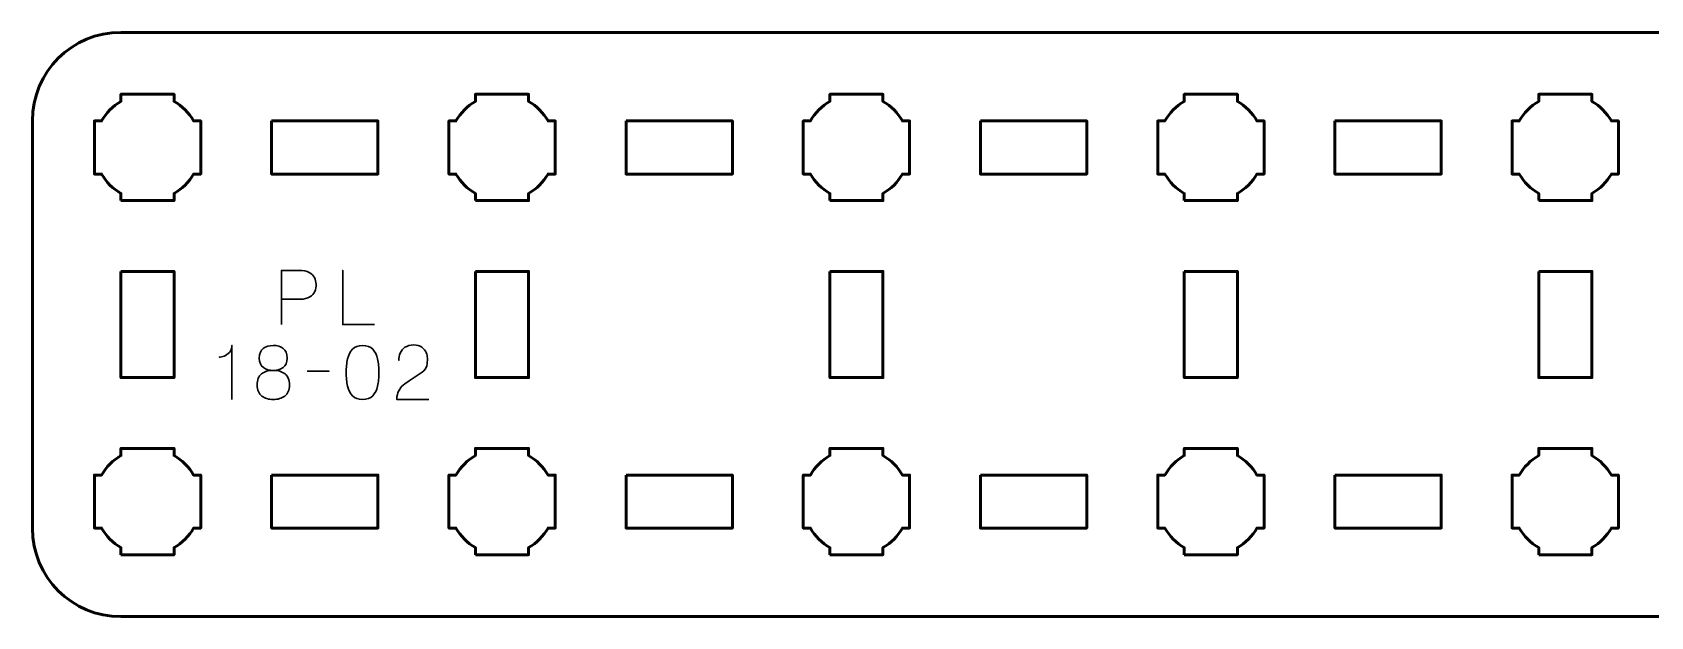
# Model space of a CAD drawing. Header units: centimetres. Extents: x -17.7 to 17.7, y -1.6 to 1.6.
# Drawn here: x -17.65 to -8.52, y -1.65 to 1.65 of the extents above; entities that cross this region are included whole.
import ezdxf

# ---------------------------------------------------------------- set-up
doc = ezdxf.new("R2010")
doc.units = ezdxf.units.CM
doc.header["$MEASUREMENT"] = 0
doc.layers.add('Layer 1', color=7, linetype='Continuous')

msp = doc.modelspace()

# ---------------------------------------------------------------- linework, layer by layer
at = {"layer": 'Layer 1', "lineweight": 53}
for points, knots in [([(-17.14996, 1.65), (-17.14996, 1.65), (17.14996, 1.65), (17.14996, 1.65), (17.14996, 1.65), (17.42692, 1.65), (17.65006, 1.4269), (17.65006, 1.1499), (17.65006, 1.1499), (17.65006, 1.1499), (17.65006, -1.15003), (17.65006, -1.15003), (17.65006, -1.15003), (17.65006, -1.42704), (17.42692, -1.64999), (17.14996, -1.64999), (17.14996, -1.64999), (17.14996, -1.64999), (-17.14996, -1.64999), (-17.14996, -1.64999), (-17.14996, -1.64999), (-17.42696, -1.64999), (-17.65005, -1.42704), (-17.65005, -1.15003), (-17.65005, -1.15003), (-17.65005, -1.15003), (-17.65005, 1.1499), (-17.65005, 1.1499), (-17.65005, 1.1499), (-17.65005, 1.4269), (-17.42696, 1.65), (-17.14996, 1.65)], [0, 0, 0, 0, 0.125, 0.125, 0.125, 0.125, 0.25, 0.25, 0.25, 0.25, 0.375, 0.375, 0.375, 0.375, 0.5, 0.5, 0.5, 0.5, 0.625, 0.625, 0.625, 0.625, 0.75, 0.75, 0.75, 0.75, 0.875, 0.875, 0.875, 0.875, 1, 1, 1, 1]), ([(-17.14996, 0.69997), (-17.14996, 0.69997), (-17.14996, 0.74008), (-17.14996, 0.74008), (-17.14996, 0.74008), (-17.19557, 0.7664), (-17.23349, 0.80442), (-17.25981, 0.8499), (-17.25981, 0.8499), (-17.25981, 0.8499), (-17.30003, 0.8499), (-17.30003, 0.8499), (-17.30003, 0.8499), (-17.30003, 0.8499), (-17.30003, 0.99997), (-17.30003, 0.99997), (-17.30003, 0.99997), (-17.30003, 0.99997), (-17.30003, 1.1499), (-17.30003, 1.1499), (-17.30003, 1.1499), (-17.30003, 1.1499), (-17.25981, 1.1499), (-17.25981, 1.1499), (-17.25981, 1.1499), (-17.23349, 1.19551), (-17.19557, 1.23344), (-17.14996, 1.25976), (-17.14996, 1.25976), (-17.14996, 1.25976), (-17.14996, 1.29997), (-17.14996, 1.29997), (-17.14996, 1.29997), (-17.14996, 1.29997), (-17.00003, 1.29997), (-17.00003, 1.29997), (-17.00003, 1.29997), (-17.00003, 1.29997), (-16.84995, 1.29997), (-16.84995, 1.29997), (-16.84995, 1.29997), (-16.84995, 1.29997), (-16.84995, 1.25976), (-16.84995, 1.25976), (-16.84995, 1.25976), (-16.80448, 1.23344), (-16.76645, 1.19551), (-16.74013, 1.1499), (-16.74013, 1.1499), (-16.74013, 1.1499), (-16.70002, 1.1499), (-16.70002, 1.1499), (-16.70002, 1.1499), (-16.70002, 1.1499), (-16.70002, 0.99997), (-16.70002, 0.99997), (-16.70002, 0.99997), (-16.70002, 0.99997), (-16.70002, 0.8499), (-16.70002, 0.8499), (-16.70002, 0.8499), (-16.70002, 0.8499), (-16.74013, 0.8499), (-16.74013, 0.8499), (-16.74013, 0.8499), (-16.76645, 0.80442), (-16.80448, 0.7664), (-16.84995, 0.74008), (-16.84995, 0.74008), (-16.84995, 0.74008), (-16.84995, 0.69997), (-16.84995, 0.69997), (-16.84995, 0.69997), (-16.84995, 0.69997), (-17.00003, 0.69997), (-17.00003, 0.69997), (-17.00003, 0.69997), (-17.00003, 0.69997), (-17.14996, 0.69997), (-17.14996, 0.69997)], [0, 0, 0, 0, 0.05, 0.05, 0.05, 0.05, 0.1, 0.1, 0.1, 0.1, 0.15, 0.15, 0.15, 0.15, 0.2, 0.2, 0.2, 0.2, 0.25, 0.25, 0.25, 0.25, 0.3, 0.3, 0.3, 0.3, 0.35, 0.35, 0.35, 0.35, 0.4, 0.4, 0.4, 0.4, 0.45, 0.45, 0.45, 0.45, 0.5, 0.5, 0.5, 0.5, 0.55, 0.55, 0.55, 0.55, 0.6, 0.6, 0.6, 0.6, 0.65, 0.65, 0.65, 0.65, 0.7, 0.7, 0.7, 0.7, 0.75, 0.75, 0.75, 0.75, 0.8, 0.8, 0.8, 0.8, 0.85, 0.85, 0.85, 0.85, 0.9, 0.9, 0.9, 0.9, 0.95, 0.95, 0.95, 0.95, 1, 1, 1, 1]), ([(-15.15002, 0.69997), (-15.15002, 0.69997), (-15.15002, 0.74008), (-15.15002, 0.74008), (-15.15002, 0.74008), (-15.1955, 0.7664), (-15.23353, 0.80442), (-15.25984, 0.8499), (-15.25984, 0.8499), (-15.25984, 0.8499), (-15.29995, 0.8499), (-15.29995, 0.8499), (-15.29995, 0.8499), (-15.29995, 0.8499), (-15.29995, 0.99997), (-15.29995, 0.99997), (-15.29995, 0.99997), (-15.29995, 0.99997), (-15.29995, 1.1499), (-15.29995, 1.1499), (-15.29995, 1.1499), (-15.29995, 1.1499), (-15.25984, 1.1499), (-15.25984, 1.1499), (-15.25984, 1.1499), (-15.23353, 1.19551), (-15.1955, 1.23344), (-15.15002, 1.25976), (-15.15002, 1.25976), (-15.15002, 1.25976), (-15.15002, 1.29997), (-15.15002, 1.29997), (-15.15002, 1.29997), (-15.15002, 1.29997), (-14.99995, 1.29997), (-14.99995, 1.29997), (-14.99995, 1.29997), (-14.99995, 1.29997), (-14.85002, 1.29997), (-14.85002, 1.29997), (-14.85002, 1.29997), (-14.85002, 1.29997), (-14.85002, 1.25976), (-14.85002, 1.25976), (-14.85002, 1.25976), (-14.80455, 1.23344), (-14.76652, 1.19551), (-14.7402, 1.1499), (-14.7402, 1.1499), (-14.7402, 1.1499), (-14.69995, 1.1499), (-14.69995, 1.1499), (-14.69995, 1.1499), (-14.69995, 1.1499), (-14.69995, 0.99997), (-14.69995, 0.99997), (-14.69995, 0.99997), (-14.69995, 0.99997), (-14.69995, 0.8499), (-14.69995, 0.8499), (-14.69995, 0.8499), (-14.69995, 0.8499), (-14.7402, 0.8499), (-14.7402, 0.8499), (-14.7402, 0.8499), (-14.76652, 0.80442), (-14.80455, 0.7664), (-14.85002, 0.74008), (-14.85002, 0.74008), (-14.85002, 0.74008), (-14.85002, 0.69997), (-14.85002, 0.69997), (-14.85002, 0.69997), (-14.85002, 0.69997), (-14.99995, 0.69997), (-14.99995, 0.69997), (-14.99995, 0.69997), (-14.99995, 0.69997), (-15.15002, 0.69997), (-15.15002, 0.69997)], [0, 0, 0, 0, 0.05, 0.05, 0.05, 0.05, 0.1, 0.1, 0.1, 0.1, 0.15, 0.15, 0.15, 0.15, 0.2, 0.2, 0.2, 0.2, 0.25, 0.25, 0.25, 0.25, 0.3, 0.3, 0.3, 0.3, 0.35, 0.35, 0.35, 0.35, 0.4, 0.4, 0.4, 0.4, 0.45, 0.45, 0.45, 0.45, 0.5, 0.5, 0.5, 0.5, 0.55, 0.55, 0.55, 0.55, 0.6, 0.6, 0.6, 0.6, 0.65, 0.65, 0.65, 0.65, 0.7, 0.7, 0.7, 0.7, 0.75, 0.75, 0.75, 0.75, 0.8, 0.8, 0.8, 0.8, 0.85, 0.85, 0.85, 0.85, 0.9, 0.9, 0.9, 0.9, 0.95, 0.95, 0.95, 0.95, 1, 1, 1, 1]), ([(-13.15009, 0.69997), (-13.15009, 0.69997), (-13.15009, 0.74008), (-13.15009, 0.74008), (-13.15009, 0.74008), (-13.19556, 0.7664), (-13.23345, 0.80442), (-13.25991, 0.8499), (-13.25991, 0.8499), (-13.25991, 0.8499), (-13.30002, 0.8499), (-13.30002, 0.8499), (-13.30002, 0.8499), (-13.30002, 0.8499), (-13.30002, 0.99997), (-13.30002, 0.99997), (-13.30002, 0.99997), (-13.30002, 0.99997), (-13.30002, 1.1499), (-13.30002, 1.1499), (-13.30002, 1.1499), (-13.30002, 1.1499), (-13.25991, 1.1499), (-13.25991, 1.1499), (-13.25991, 1.1499), (-13.23345, 1.19551), (-13.19556, 1.23344), (-13.15009, 1.25976), (-13.15009, 1.25976), (-13.15009, 1.25976), (-13.15009, 1.29997), (-13.15009, 1.29997), (-13.15009, 1.29997), (-13.15009, 1.29997), (-13.00002, 1.29997), (-13.00002, 1.29997), (-13.00002, 1.29997), (-13.00002, 1.29997), (-12.85009, 1.29997), (-12.85009, 1.29997), (-12.85009, 1.29997), (-12.85009, 1.29997), (-12.85009, 1.25976), (-12.85009, 1.25976), (-12.85009, 1.25976), (-12.80447, 1.23344), (-12.76655, 1.19551), (-12.74023, 1.1499), (-12.74023, 1.1499), (-12.74023, 1.1499), (-12.70002, 1.1499), (-12.70002, 1.1499), (-12.70002, 1.1499), (-12.70002, 1.1499), (-12.70002, 0.99997), (-12.70002, 0.99997), (-12.70002, 0.99997), (-12.70002, 0.99997), (-12.70002, 0.8499), (-12.70002, 0.8499), (-12.70002, 0.8499), (-12.70002, 0.8499), (-12.74023, 0.8499), (-12.74023, 0.8499), (-12.74023, 0.8499), (-12.76655, 0.80442), (-12.80447, 0.7664), (-12.85009, 0.74008), (-12.85009, 0.74008), (-12.85009, 0.74008), (-12.85009, 0.69997), (-12.85009, 0.69997), (-12.85009, 0.69997), (-12.85009, 0.69997), (-13.00002, 0.69997), (-13.00002, 0.69997), (-13.00002, 0.69997), (-13.00002, 0.69997), (-13.15009, 0.69997), (-13.15009, 0.69997)], [0, 0, 0, 0, 0.05, 0.05, 0.05, 0.05, 0.1, 0.1, 0.1, 0.1, 0.15, 0.15, 0.15, 0.15, 0.2, 0.2, 0.2, 0.2, 0.25, 0.25, 0.25, 0.25, 0.3, 0.3, 0.3, 0.3, 0.35, 0.35, 0.35, 0.35, 0.4, 0.4, 0.4, 0.4, 0.45, 0.45, 0.45, 0.45, 0.5, 0.5, 0.5, 0.5, 0.55, 0.55, 0.55, 0.55, 0.6, 0.6, 0.6, 0.6, 0.65, 0.65, 0.65, 0.65, 0.7, 0.7, 0.7, 0.7, 0.75, 0.75, 0.75, 0.75, 0.8, 0.8, 0.8, 0.8, 0.85, 0.85, 0.85, 0.85, 0.9, 0.9, 0.9, 0.9, 0.95, 0.95, 0.95, 0.95, 1, 1, 1, 1]), ([(-11.14998, 0.69997), (-11.14998, 0.69997), (-11.14998, 0.74008), (-11.14998, 0.74008), (-11.14998, 0.74008), (-11.1956, 0.7664), (-11.23348, 0.80442), (-11.2598, 0.8499), (-11.2598, 0.8499), (-11.2598, 0.8499), (-11.30005, 0.8499), (-11.30005, 0.8499), (-11.30005, 0.8499), (-11.30005, 0.8499), (-11.30005, 0.99997), (-11.30005, 0.99997), (-11.30005, 0.99997), (-11.30005, 0.99997), (-11.30005, 1.1499), (-11.30005, 1.1499), (-11.30005, 1.1499), (-11.30005, 1.1499), (-11.2598, 1.1499), (-11.2598, 1.1499), (-11.2598, 1.1499), (-11.23348, 1.19551), (-11.1956, 1.23344), (-11.14998, 1.25976), (-11.14998, 1.25976), (-11.14998, 1.25976), (-11.14998, 1.29997), (-11.14998, 1.29997), (-11.14998, 1.29997), (-11.14998, 1.29997), (-11.00005, 1.29997), (-11.00005, 1.29997), (-11.00005, 1.29997), (-11.00005, 1.29997), (-10.84998, 1.29997), (-10.84998, 1.29997), (-10.84998, 1.29997), (-10.84998, 1.29997), (-10.84998, 1.25976), (-10.84998, 1.25976), (-10.84998, 1.25976), (-10.80451, 1.23344), (-10.76648, 1.19551), (-10.74016, 1.1499), (-10.74016, 1.1499), (-10.74016, 1.1499), (-10.70005, 1.1499), (-10.70005, 1.1499), (-10.70005, 1.1499), (-10.70005, 1.1499), (-10.70005, 0.99997), (-10.70005, 0.99997), (-10.70005, 0.99997), (-10.70005, 0.99997), (-10.70005, 0.8499), (-10.70005, 0.8499), (-10.70005, 0.8499), (-10.70005, 0.8499), (-10.74016, 0.8499), (-10.74016, 0.8499), (-10.74016, 0.8499), (-10.76648, 0.80442), (-10.80451, 0.7664), (-10.84998, 0.74008), (-10.84998, 0.74008), (-10.84998, 0.74008), (-10.84998, 0.69997), (-10.84998, 0.69997), (-10.84998, 0.69997), (-10.84998, 0.69997), (-11.00005, 0.69997), (-11.00005, 0.69997), (-11.00005, 0.69997), (-11.00005, 0.69997), (-11.14998, 0.69997), (-11.14998, 0.69997)], [0, 0, 0, 0, 0.05, 0.05, 0.05, 0.05, 0.1, 0.1, 0.1, 0.1, 0.15, 0.15, 0.15, 0.15, 0.2, 0.2, 0.2, 0.2, 0.25, 0.25, 0.25, 0.25, 0.3, 0.3, 0.3, 0.3, 0.35, 0.35, 0.35, 0.35, 0.4, 0.4, 0.4, 0.4, 0.45, 0.45, 0.45, 0.45, 0.5, 0.5, 0.5, 0.5, 0.55, 0.55, 0.55, 0.55, 0.6, 0.6, 0.6, 0.6, 0.65, 0.65, 0.65, 0.65, 0.7, 0.7, 0.7, 0.7, 0.75, 0.75, 0.75, 0.75, 0.8, 0.8, 0.8, 0.8, 0.85, 0.85, 0.85, 0.85, 0.9, 0.9, 0.9, 0.9, 0.95, 0.95, 0.95, 0.95, 1, 1, 1, 1]), ([(-9.15005, 0.69997), (-9.15005, 0.69997), (-9.15005, 0.74008), (-9.15005, 0.74008), (-9.15005, 0.74008), (-9.19552, 0.7664), (-9.23355, 0.80442), (-9.25987, 0.8499), (-9.25987, 0.8499), (-9.25987, 0.8499), (-9.29998, 0.8499), (-9.29998, 0.8499), (-9.29998, 0.8499), (-9.29998, 0.8499), (-9.29998, 0.99997), (-9.29998, 0.99997), (-9.29998, 0.99997), (-9.29998, 0.99997), (-9.29998, 1.1499), (-9.29998, 1.1499), (-9.29998, 1.1499), (-9.29998, 1.1499), (-9.25987, 1.1499), (-9.25987, 1.1499), (-9.25987, 1.1499), (-9.23355, 1.19551), (-9.19552, 1.23344), (-9.15005, 1.25976), (-9.15005, 1.25976), (-9.15005, 1.25976), (-9.15005, 1.29997), (-9.15005, 1.29997), (-9.15005, 1.29997), (-9.15005, 1.29997), (-8.99998, 1.29997), (-8.99998, 1.29997), (-8.99998, 1.29997), (-8.99998, 1.29997), (-8.85005, 1.29997), (-8.85005, 1.29997), (-8.85005, 1.29997), (-8.85005, 1.29997), (-8.85005, 1.25976), (-8.85005, 1.25976), (-8.85005, 1.25976), (-8.80443, 1.23344), (-8.76654, 1.19551), (-8.74023, 1.1499), (-8.74023, 1.1499), (-8.74023, 1.1499), (-8.69998, 1.1499), (-8.69998, 1.1499), (-8.69998, 1.1499), (-8.69998, 1.1499), (-8.69998, 0.99997), (-8.69998, 0.99997), (-8.69998, 0.99997), (-8.69998, 0.99997), (-8.69998, 0.8499), (-8.69998, 0.8499), (-8.69998, 0.8499), (-8.69998, 0.8499), (-8.74023, 0.8499), (-8.74023, 0.8499), (-8.74023, 0.8499), (-8.76654, 0.80442), (-8.80443, 0.7664), (-8.85005, 0.74008), (-8.85005, 0.74008), (-8.85005, 0.74008), (-8.85005, 0.69997), (-8.85005, 0.69997), (-8.85005, 0.69997), (-8.85005, 0.69997), (-8.99998, 0.69997), (-8.99998, 0.69997), (-8.99998, 0.69997), (-8.99998, 0.69997), (-9.15005, 0.69997), (-9.15005, 0.69997)], [0, 0, 0, 0, 0.05, 0.05, 0.05, 0.05, 0.1, 0.1, 0.1, 0.1, 0.15, 0.15, 0.15, 0.15, 0.2, 0.2, 0.2, 0.2, 0.25, 0.25, 0.25, 0.25, 0.3, 0.3, 0.3, 0.3, 0.35, 0.35, 0.35, 0.35, 0.4, 0.4, 0.4, 0.4, 0.45, 0.45, 0.45, 0.45, 0.5, 0.5, 0.5, 0.5, 0.55, 0.55, 0.55, 0.55, 0.6, 0.6, 0.6, 0.6, 0.65, 0.65, 0.65, 0.65, 0.7, 0.7, 0.7, 0.7, 0.75, 0.75, 0.75, 0.75, 0.8, 0.8, 0.8, 0.8, 0.85, 0.85, 0.85, 0.85, 0.9, 0.9, 0.9, 0.9, 0.95, 0.95, 0.95, 0.95, 1, 1, 1, 1]), ([(-16.30001, 1.1499), (-16.30001, 1.1499), (-15.7, 1.1499), (-15.7, 1.1499), (-15.7, 1.1499), (-15.7, 1.1499), (-15.7, 0.8499), (-15.7, 0.8499), (-15.7, 0.8499), (-15.7, 0.8499), (-16.30001, 0.8499), (-16.30001, 0.8499), (-16.30001, 0.8499), (-16.30001, 0.8499), (-16.30001, 1.1499), (-16.30001, 1.1499)], [0, 0, 0, 0, 0.25, 0.25, 0.25, 0.25, 0.5, 0.5, 0.5, 0.5, 0.75, 0.75, 0.75, 0.75, 1, 1, 1, 1]), ([(-14.30004, 1.1499), (-14.30004, 1.1499), (-13.70004, 1.1499), (-13.70004, 1.1499), (-13.70004, 1.1499), (-13.70004, 1.1499), (-13.70004, 0.8499), (-13.70004, 0.8499), (-13.70004, 0.8499), (-13.70004, 0.8499), (-14.30004, 0.8499), (-14.30004, 0.8499), (-14.30004, 0.8499), (-14.30004, 0.8499), (-14.30004, 1.1499), (-14.30004, 1.1499)], [0, 0, 0, 0, 0.25, 0.25, 0.25, 0.25, 0.5, 0.5, 0.5, 0.5, 0.75, 0.75, 0.75, 0.75, 1, 1, 1, 1]), ([(-12.29997, 1.1499), (-12.29997, 1.1499), (-11.69996, 1.1499), (-11.69996, 1.1499), (-11.69996, 1.1499), (-11.69996, 1.1499), (-11.69996, 0.8499), (-11.69996, 0.8499), (-11.69996, 0.8499), (-11.69996, 0.8499), (-12.29997, 0.8499), (-12.29997, 0.8499), (-12.29997, 0.8499), (-12.29997, 0.8499), (-12.29997, 1.1499), (-12.29997, 1.1499)], [0, 0, 0, 0, 0.25, 0.25, 0.25, 0.25, 0.5, 0.5, 0.5, 0.5, 0.75, 0.75, 0.75, 0.75, 1, 1, 1, 1]), ([(-10.3, 1.1499), (-10.3, 1.1499), (-9.69999, 1.1499), (-9.69999, 1.1499), (-9.69999, 1.1499), (-9.69999, 1.1499), (-9.69999, 0.8499), (-9.69999, 0.8499), (-9.69999, 0.8499), (-9.69999, 0.8499), (-10.3, 0.8499), (-10.3, 0.8499), (-10.3, 0.8499), (-10.3, 0.8499), (-10.3, 1.1499), (-10.3, 1.1499)], [0, 0, 0, 0, 0.25, 0.25, 0.25, 0.25, 0.5, 0.5, 0.5, 0.5, 0.75, 0.75, 0.75, 0.75, 1, 1, 1, 1]), ([(-17.14996, 0.29995), (-17.14996, 0.29995), (-16.84995, 0.29995), (-16.84995, 0.29995), (-16.84995, 0.29995), (-16.84995, 0.29995), (-16.84995, -0.30005), (-16.84995, -0.30005), (-16.84995, -0.30005), (-16.84995, -0.30005), (-17.14996, -0.30005), (-17.14996, -0.30005), (-17.14996, -0.30005), (-17.14996, -0.30005), (-17.14996, 0.29995), (-17.14996, 0.29995)], [0, 0, 0, 0, 0.25, 0.25, 0.25, 0.25, 0.5, 0.5, 0.5, 0.5, 0.75, 0.75, 0.75, 0.75, 1, 1, 1, 1]), ([(-15.15002, 0.29995), (-15.15002, 0.29995), (-14.85002, 0.29995), (-14.85002, 0.29995), (-14.85002, 0.29995), (-14.85002, 0.29995), (-14.85002, -0.30005), (-14.85002, -0.30005), (-14.85002, -0.30005), (-14.85002, -0.30005), (-15.15002, -0.30005), (-15.15002, -0.30005), (-15.15002, -0.30005), (-15.15002, -0.30005), (-15.15002, 0.29995), (-15.15002, 0.29995)], [0, 0, 0, 0, 0.25, 0.25, 0.25, 0.25, 0.5, 0.5, 0.5, 0.5, 0.75, 0.75, 0.75, 0.75, 1, 1, 1, 1]), ([(-13.15009, 0.29995), (-13.15009, 0.29995), (-12.85009, 0.29995), (-12.85009, 0.29995), (-12.85009, 0.29995), (-12.85009, 0.29995), (-12.85009, -0.30005), (-12.85009, -0.30005), (-12.85009, -0.30005), (-12.85009, -0.30005), (-13.15009, -0.30005), (-13.15009, -0.30005), (-13.15009, -0.30005), (-13.15009, -0.30005), (-13.15009, 0.29995), (-13.15009, 0.29995)], [0, 0, 0, 0, 0.25, 0.25, 0.25, 0.25, 0.5, 0.5, 0.5, 0.5, 0.75, 0.75, 0.75, 0.75, 1, 1, 1, 1]), ([(-11.14998, 0.29995), (-11.14998, 0.29995), (-10.84998, 0.29995), (-10.84998, 0.29995), (-10.84998, 0.29995), (-10.84998, 0.29995), (-10.84998, -0.30005), (-10.84998, -0.30005), (-10.84998, -0.30005), (-10.84998, -0.30005), (-11.14998, -0.30005), (-11.14998, -0.30005), (-11.14998, -0.30005), (-11.14998, -0.30005), (-11.14998, 0.29995), (-11.14998, 0.29995)], [0, 0, 0, 0, 0.25, 0.25, 0.25, 0.25, 0.5, 0.5, 0.5, 0.5, 0.75, 0.75, 0.75, 0.75, 1, 1, 1, 1]), ([(-9.15005, 0.29995), (-9.15005, 0.29995), (-8.85005, 0.29995), (-8.85005, 0.29995), (-8.85005, 0.29995), (-8.85005, 0.29995), (-8.85005, -0.30005), (-8.85005, -0.30005), (-8.85005, -0.30005), (-8.85005, -0.30005), (-9.15005, -0.30005), (-9.15005, -0.30005), (-9.15005, -0.30005), (-9.15005, -0.30005), (-9.15005, 0.29995), (-9.15005, 0.29995)], [0, 0, 0, 0, 0.25, 0.25, 0.25, 0.25, 0.5, 0.5, 0.5, 0.5, 0.75, 0.75, 0.75, 0.75, 1, 1, 1, 1]), ([(-17.14996, -1.30011), (-17.14996, -1.30011), (-17.14996, -1.25985), (-17.14996, -1.25985), (-17.14996, -1.25985), (-17.19557, -1.23354), (-17.23349, -1.19551), (-17.25981, -1.15003), (-17.25981, -1.15003), (-17.25981, -1.15003), (-17.30003, -1.15003), (-17.30003, -1.15003), (-17.30003, -1.15003), (-17.30003, -1.15003), (-17.30003, -1.0001), (-17.30003, -1.0001), (-17.30003, -1.0001), (-17.30003, -1.0001), (-17.30003, -0.85003), (-17.30003, -0.85003), (-17.30003, -0.85003), (-17.30003, -0.85003), (-17.25981, -0.85003), (-17.25981, -0.85003), (-17.25981, -0.85003), (-17.23349, -0.80456), (-17.19557, -0.76653), (-17.14996, -0.74021), (-17.14996, -0.74021), (-17.14996, -0.74021), (-17.14996, -0.7001), (-17.14996, -0.7001), (-17.14996, -0.7001), (-17.14996, -0.7001), (-17.00003, -0.7001), (-17.00003, -0.7001), (-17.00003, -0.7001), (-17.00003, -0.7001), (-16.84995, -0.7001), (-16.84995, -0.7001), (-16.84995, -0.7001), (-16.84995, -0.7001), (-16.84995, -0.74021), (-16.84995, -0.74021), (-16.84995, -0.74021), (-16.80448, -0.76653), (-16.76645, -0.80456), (-16.74013, -0.85003), (-16.74013, -0.85003), (-16.74013, -0.85003), (-16.70002, -0.85003), (-16.70002, -0.85003), (-16.70002, -0.85003), (-16.70002, -0.85003), (-16.70002, -1.0001), (-16.70002, -1.0001), (-16.70002, -1.0001), (-16.70002, -1.0001), (-16.70002, -1.15003), (-16.70002, -1.15003), (-16.70002, -1.15003), (-16.70002, -1.15003), (-16.74013, -1.15003), (-16.74013, -1.15003), (-16.74013, -1.15003), (-16.76645, -1.19551), (-16.80448, -1.23354), (-16.84995, -1.25985), (-16.84995, -1.25985), (-16.84995, -1.25985), (-16.84995, -1.30011), (-16.84995, -1.30011), (-16.84995, -1.30011), (-16.84995, -1.30011), (-17.00003, -1.30011), (-17.00003, -1.30011), (-17.00003, -1.30011), (-17.00003, -1.30011), (-17.14996, -1.30011), (-17.14996, -1.30011)], [0, 0, 0, 0, 0.05, 0.05, 0.05, 0.05, 0.1, 0.1, 0.1, 0.1, 0.15, 0.15, 0.15, 0.15, 0.2, 0.2, 0.2, 0.2, 0.25, 0.25, 0.25, 0.25, 0.3, 0.3, 0.3, 0.3, 0.35, 0.35, 0.35, 0.35, 0.4, 0.4, 0.4, 0.4, 0.45, 0.45, 0.45, 0.45, 0.5, 0.5, 0.5, 0.5, 0.55, 0.55, 0.55, 0.55, 0.6, 0.6, 0.6, 0.6, 0.65, 0.65, 0.65, 0.65, 0.7, 0.7, 0.7, 0.7, 0.75, 0.75, 0.75, 0.75, 0.8, 0.8, 0.8, 0.8, 0.85, 0.85, 0.85, 0.85, 0.9, 0.9, 0.9, 0.9, 0.95, 0.95, 0.95, 0.95, 1, 1, 1, 1]), ([(-15.15002, -1.30011), (-15.15002, -1.30011), (-15.15002, -1.25985), (-15.15002, -1.25985), (-15.15002, -1.25985), (-15.1955, -1.23354), (-15.23353, -1.19551), (-15.25984, -1.15003), (-15.25984, -1.15003), (-15.25984, -1.15003), (-15.29995, -1.15003), (-15.29995, -1.15003), (-15.29995, -1.15003), (-15.29995, -1.15003), (-15.29995, -1.0001), (-15.29995, -1.0001), (-15.29995, -1.0001), (-15.29995, -1.0001), (-15.29995, -0.85003), (-15.29995, -0.85003), (-15.29995, -0.85003), (-15.29995, -0.85003), (-15.25984, -0.85003), (-15.25984, -0.85003), (-15.25984, -0.85003), (-15.23353, -0.80456), (-15.1955, -0.76653), (-15.15002, -0.74021), (-15.15002, -0.74021), (-15.15002, -0.74021), (-15.15002, -0.7001), (-15.15002, -0.7001), (-15.15002, -0.7001), (-15.15002, -0.7001), (-14.99995, -0.7001), (-14.99995, -0.7001), (-14.99995, -0.7001), (-14.99995, -0.7001), (-14.85002, -0.7001), (-14.85002, -0.7001), (-14.85002, -0.7001), (-14.85002, -0.7001), (-14.85002, -0.74021), (-14.85002, -0.74021), (-14.85002, -0.74021), (-14.80455, -0.76653), (-14.76652, -0.80456), (-14.7402, -0.85003), (-14.7402, -0.85003), (-14.7402, -0.85003), (-14.69995, -0.85003), (-14.69995, -0.85003), (-14.69995, -0.85003), (-14.69995, -0.85003), (-14.69995, -1.0001), (-14.69995, -1.0001), (-14.69995, -1.0001), (-14.69995, -1.0001), (-14.69995, -1.15003), (-14.69995, -1.15003), (-14.69995, -1.15003), (-14.69995, -1.15003), (-14.7402, -1.15003), (-14.7402, -1.15003), (-14.7402, -1.15003), (-14.76652, -1.19551), (-14.80455, -1.23354), (-14.85002, -1.25985), (-14.85002, -1.25985), (-14.85002, -1.25985), (-14.85002, -1.30011), (-14.85002, -1.30011), (-14.85002, -1.30011), (-14.85002, -1.30011), (-14.99995, -1.30011), (-14.99995, -1.30011), (-14.99995, -1.30011), (-14.99995, -1.30011), (-15.15002, -1.30011), (-15.15002, -1.30011)], [0, 0, 0, 0, 0.05, 0.05, 0.05, 0.05, 0.1, 0.1, 0.1, 0.1, 0.15, 0.15, 0.15, 0.15, 0.2, 0.2, 0.2, 0.2, 0.25, 0.25, 0.25, 0.25, 0.3, 0.3, 0.3, 0.3, 0.35, 0.35, 0.35, 0.35, 0.4, 0.4, 0.4, 0.4, 0.45, 0.45, 0.45, 0.45, 0.5, 0.5, 0.5, 0.5, 0.55, 0.55, 0.55, 0.55, 0.6, 0.6, 0.6, 0.6, 0.65, 0.65, 0.65, 0.65, 0.7, 0.7, 0.7, 0.7, 0.75, 0.75, 0.75, 0.75, 0.8, 0.8, 0.8, 0.8, 0.85, 0.85, 0.85, 0.85, 0.9, 0.9, 0.9, 0.9, 0.95, 0.95, 0.95, 0.95, 1, 1, 1, 1]), ([(-13.15009, -1.30011), (-13.15009, -1.30011), (-13.15009, -1.25985), (-13.15009, -1.25985), (-13.15009, -1.25985), (-13.19556, -1.23354), (-13.23345, -1.19551), (-13.25991, -1.15003), (-13.25991, -1.15003), (-13.25991, -1.15003), (-13.30002, -1.15003), (-13.30002, -1.15003), (-13.30002, -1.15003), (-13.30002, -1.15003), (-13.30002, -1.0001), (-13.30002, -1.0001), (-13.30002, -1.0001), (-13.30002, -1.0001), (-13.30002, -0.85003), (-13.30002, -0.85003), (-13.30002, -0.85003), (-13.30002, -0.85003), (-13.25991, -0.85003), (-13.25991, -0.85003), (-13.25991, -0.85003), (-13.23345, -0.80456), (-13.19556, -0.76653), (-13.15009, -0.74021), (-13.15009, -0.74021), (-13.15009, -0.74021), (-13.15009, -0.7001), (-13.15009, -0.7001), (-13.15009, -0.7001), (-13.15009, -0.7001), (-13.00002, -0.7001), (-13.00002, -0.7001), (-13.00002, -0.7001), (-13.00002, -0.7001), (-12.85009, -0.7001), (-12.85009, -0.7001), (-12.85009, -0.7001), (-12.85009, -0.7001), (-12.85009, -0.74021), (-12.85009, -0.74021), (-12.85009, -0.74021), (-12.80447, -0.76653), (-12.76655, -0.80456), (-12.74023, -0.85003), (-12.74023, -0.85003), (-12.74023, -0.85003), (-12.70002, -0.85003), (-12.70002, -0.85003), (-12.70002, -0.85003), (-12.70002, -0.85003), (-12.70002, -1.0001), (-12.70002, -1.0001), (-12.70002, -1.0001), (-12.70002, -1.0001), (-12.70002, -1.15003), (-12.70002, -1.15003), (-12.70002, -1.15003), (-12.70002, -1.15003), (-12.74023, -1.15003), (-12.74023, -1.15003), (-12.74023, -1.15003), (-12.76655, -1.19551), (-12.80447, -1.23354), (-12.85009, -1.25985), (-12.85009, -1.25985), (-12.85009, -1.25985), (-12.85009, -1.30011), (-12.85009, -1.30011), (-12.85009, -1.30011), (-12.85009, -1.30011), (-13.00002, -1.30011), (-13.00002, -1.30011), (-13.00002, -1.30011), (-13.00002, -1.30011), (-13.15009, -1.30011), (-13.15009, -1.30011)], [0, 0, 0, 0, 0.05, 0.05, 0.05, 0.05, 0.1, 0.1, 0.1, 0.1, 0.15, 0.15, 0.15, 0.15, 0.2, 0.2, 0.2, 0.2, 0.25, 0.25, 0.25, 0.25, 0.3, 0.3, 0.3, 0.3, 0.35, 0.35, 0.35, 0.35, 0.4, 0.4, 0.4, 0.4, 0.45, 0.45, 0.45, 0.45, 0.5, 0.5, 0.5, 0.5, 0.55, 0.55, 0.55, 0.55, 0.6, 0.6, 0.6, 0.6, 0.65, 0.65, 0.65, 0.65, 0.7, 0.7, 0.7, 0.7, 0.75, 0.75, 0.75, 0.75, 0.8, 0.8, 0.8, 0.8, 0.85, 0.85, 0.85, 0.85, 0.9, 0.9, 0.9, 0.9, 0.95, 0.95, 0.95, 0.95, 1, 1, 1, 1]), ([(-11.14998, -1.30011), (-11.14998, -1.30011), (-11.14998, -1.25985), (-11.14998, -1.25985), (-11.14998, -1.25985), (-11.1956, -1.23354), (-11.23348, -1.19551), (-11.2598, -1.15003), (-11.2598, -1.15003), (-11.2598, -1.15003), (-11.30005, -1.15003), (-11.30005, -1.15003), (-11.30005, -1.15003), (-11.30005, -1.15003), (-11.30005, -1.0001), (-11.30005, -1.0001), (-11.30005, -1.0001), (-11.30005, -1.0001), (-11.30005, -0.85003), (-11.30005, -0.85003), (-11.30005, -0.85003), (-11.30005, -0.85003), (-11.2598, -0.85003), (-11.2598, -0.85003), (-11.2598, -0.85003), (-11.23348, -0.80456), (-11.1956, -0.76653), (-11.14998, -0.74021), (-11.14998, -0.74021), (-11.14998, -0.74021), (-11.14998, -0.7001), (-11.14998, -0.7001), (-11.14998, -0.7001), (-11.14998, -0.7001), (-11.00005, -0.7001), (-11.00005, -0.7001), (-11.00005, -0.7001), (-11.00005, -0.7001), (-10.84998, -0.7001), (-10.84998, -0.7001), (-10.84998, -0.7001), (-10.84998, -0.7001), (-10.84998, -0.74021), (-10.84998, -0.74021), (-10.84998, -0.74021), (-10.80451, -0.76653), (-10.76648, -0.80456), (-10.74016, -0.85003), (-10.74016, -0.85003), (-10.74016, -0.85003), (-10.70005, -0.85003), (-10.70005, -0.85003), (-10.70005, -0.85003), (-10.70005, -0.85003), (-10.70005, -1.0001), (-10.70005, -1.0001), (-10.70005, -1.0001), (-10.70005, -1.0001), (-10.70005, -1.15003), (-10.70005, -1.15003), (-10.70005, -1.15003), (-10.70005, -1.15003), (-10.74016, -1.15003), (-10.74016, -1.15003), (-10.74016, -1.15003), (-10.76648, -1.19551), (-10.80451, -1.23354), (-10.84998, -1.25985), (-10.84998, -1.25985), (-10.84998, -1.25985), (-10.84998, -1.30011), (-10.84998, -1.30011), (-10.84998, -1.30011), (-10.84998, -1.30011), (-11.00005, -1.30011), (-11.00005, -1.30011), (-11.00005, -1.30011), (-11.00005, -1.30011), (-11.14998, -1.30011), (-11.14998, -1.30011)], [0, 0, 0, 0, 0.05, 0.05, 0.05, 0.05, 0.1, 0.1, 0.1, 0.1, 0.15, 0.15, 0.15, 0.15, 0.2, 0.2, 0.2, 0.2, 0.25, 0.25, 0.25, 0.25, 0.3, 0.3, 0.3, 0.3, 0.35, 0.35, 0.35, 0.35, 0.4, 0.4, 0.4, 0.4, 0.45, 0.45, 0.45, 0.45, 0.5, 0.5, 0.5, 0.5, 0.55, 0.55, 0.55, 0.55, 0.6, 0.6, 0.6, 0.6, 0.65, 0.65, 0.65, 0.65, 0.7, 0.7, 0.7, 0.7, 0.75, 0.75, 0.75, 0.75, 0.8, 0.8, 0.8, 0.8, 0.85, 0.85, 0.85, 0.85, 0.9, 0.9, 0.9, 0.9, 0.95, 0.95, 0.95, 0.95, 1, 1, 1, 1]), ([(-9.15005, -1.30011), (-9.15005, -1.30011), (-9.15005, -1.25985), (-9.15005, -1.25985), (-9.15005, -1.25985), (-9.19552, -1.23354), (-9.23355, -1.19551), (-9.25987, -1.15003), (-9.25987, -1.15003), (-9.25987, -1.15003), (-9.29998, -1.15003), (-9.29998, -1.15003), (-9.29998, -1.15003), (-9.29998, -1.15003), (-9.29998, -1.0001), (-9.29998, -1.0001), (-9.29998, -1.0001), (-9.29998, -1.0001), (-9.29998, -0.85003), (-9.29998, -0.85003), (-9.29998, -0.85003), (-9.29998, -0.85003), (-9.25987, -0.85003), (-9.25987, -0.85003), (-9.25987, -0.85003), (-9.23355, -0.80456), (-9.19552, -0.76653), (-9.15005, -0.74021), (-9.15005, -0.74021), (-9.15005, -0.74021), (-9.15005, -0.7001), (-9.15005, -0.7001), (-9.15005, -0.7001), (-9.15005, -0.7001), (-8.99998, -0.7001), (-8.99998, -0.7001), (-8.99998, -0.7001), (-8.99998, -0.7001), (-8.85005, -0.7001), (-8.85005, -0.7001), (-8.85005, -0.7001), (-8.85005, -0.7001), (-8.85005, -0.74021), (-8.85005, -0.74021), (-8.85005, -0.74021), (-8.80443, -0.76653), (-8.76654, -0.80456), (-8.74023, -0.85003), (-8.74023, -0.85003), (-8.74023, -0.85003), (-8.69998, -0.85003), (-8.69998, -0.85003), (-8.69998, -0.85003), (-8.69998, -0.85003), (-8.69998, -1.0001), (-8.69998, -1.0001), (-8.69998, -1.0001), (-8.69998, -1.0001), (-8.69998, -1.15003), (-8.69998, -1.15003), (-8.69998, -1.15003), (-8.69998, -1.15003), (-8.74023, -1.15003), (-8.74023, -1.15003), (-8.74023, -1.15003), (-8.76654, -1.19551), (-8.80443, -1.23354), (-8.85005, -1.25985), (-8.85005, -1.25985), (-8.85005, -1.25985), (-8.85005, -1.30011), (-8.85005, -1.30011), (-8.85005, -1.30011), (-8.85005, -1.30011), (-8.99998, -1.30011), (-8.99998, -1.30011), (-8.99998, -1.30011), (-8.99998, -1.30011), (-9.15005, -1.30011), (-9.15005, -1.30011)], [0, 0, 0, 0, 0.05, 0.05, 0.05, 0.05, 0.1, 0.1, 0.1, 0.1, 0.15, 0.15, 0.15, 0.15, 0.2, 0.2, 0.2, 0.2, 0.25, 0.25, 0.25, 0.25, 0.3, 0.3, 0.3, 0.3, 0.35, 0.35, 0.35, 0.35, 0.4, 0.4, 0.4, 0.4, 0.45, 0.45, 0.45, 0.45, 0.5, 0.5, 0.5, 0.5, 0.55, 0.55, 0.55, 0.55, 0.6, 0.6, 0.6, 0.6, 0.65, 0.65, 0.65, 0.65, 0.7, 0.7, 0.7, 0.7, 0.75, 0.75, 0.75, 0.75, 0.8, 0.8, 0.8, 0.8, 0.85, 0.85, 0.85, 0.85, 0.9, 0.9, 0.9, 0.9, 0.95, 0.95, 0.95, 0.95, 1, 1, 1, 1]), ([(-16.30001, -0.85003), (-16.30001, -0.85003), (-15.7, -0.85003), (-15.7, -0.85003), (-15.7, -0.85003), (-15.7, -0.85003), (-15.7, -1.15003), (-15.7, -1.15003), (-15.7, -1.15003), (-15.7, -1.15003), (-16.30001, -1.15003), (-16.30001, -1.15003), (-16.30001, -1.15003), (-16.30001, -1.15003), (-16.30001, -0.85003), (-16.30001, -0.85003)], [0, 0, 0, 0, 0.25, 0.25, 0.25, 0.25, 0.5, 0.5, 0.5, 0.5, 0.75, 0.75, 0.75, 0.75, 1, 1, 1, 1]), ([(-14.30004, -0.85003), (-14.30004, -0.85003), (-13.70004, -0.85003), (-13.70004, -0.85003), (-13.70004, -0.85003), (-13.70004, -0.85003), (-13.70004, -1.15003), (-13.70004, -1.15003), (-13.70004, -1.15003), (-13.70004, -1.15003), (-14.30004, -1.15003), (-14.30004, -1.15003), (-14.30004, -1.15003), (-14.30004, -1.15003), (-14.30004, -0.85003), (-14.30004, -0.85003)], [0, 0, 0, 0, 0.25, 0.25, 0.25, 0.25, 0.5, 0.5, 0.5, 0.5, 0.75, 0.75, 0.75, 0.75, 1, 1, 1, 1]), ([(-12.29997, -0.85003), (-12.29997, -0.85003), (-11.69996, -0.85003), (-11.69996, -0.85003), (-11.69996, -0.85003), (-11.69996, -0.85003), (-11.69996, -1.15003), (-11.69996, -1.15003), (-11.69996, -1.15003), (-11.69996, -1.15003), (-12.29997, -1.15003), (-12.29997, -1.15003), (-12.29997, -1.15003), (-12.29997, -1.15003), (-12.29997, -0.85003), (-12.29997, -0.85003)], [0, 0, 0, 0, 0.25, 0.25, 0.25, 0.25, 0.5, 0.5, 0.5, 0.5, 0.75, 0.75, 0.75, 0.75, 1, 1, 1, 1]), ([(-10.3, -0.85003), (-10.3, -0.85003), (-9.69999, -0.85003), (-9.69999, -0.85003), (-9.69999, -0.85003), (-9.69999, -0.85003), (-9.69999, -1.15003), (-9.69999, -1.15003), (-9.69999, -1.15003), (-9.69999, -1.15003), (-10.3, -1.15003), (-10.3, -1.15003), (-10.3, -1.15003), (-10.3, -1.15003), (-10.3, -0.85003), (-10.3, -0.85003)], [0, 0, 0, 0, 0.25, 0.25, 0.25, 0.25, 0.5, 0.5, 0.5, 0.5, 0.75, 0.75, 0.75, 0.75, 1, 1, 1, 1])]:
    msp.add_open_spline(points, degree=3, knots=knots, dxfattribs=at)
at = {"layer": 'Layer 1', "color": 40, "lineweight": 30}
for points, knots in [([(-16.24459, -0.00005), (-16.24459, -0.00005), (-16.24459, 0.30517), (-16.24459, 0.30517), (-16.24459, 0.30517), (-16.24459, 0.30517), (-16.14729, 0.30517), (-16.14729, 0.30517), (-16.14729, 0.30517), (-16.12168, 0.30489), (-16.10168, 0.30119), (-16.08749, 0.29403), (-16.08749, 0.29403), (-16.0736, 0.28672), (-16.06379, 0.2772), (-16.05814, 0.26535), (-16.05814, 0.26535), (-16.05264, 0.25349), (-16.04961, 0.24069), (-16.04904, 0.22689), (-16.04904, 0.22689), (-16.04837, 0.21285), (-16.0507, 0.19948), (-16.0562, 0.18682), (-16.0562, 0.18682), (-16.06174, 0.17412), (-16.07123, 0.16364), (-16.08446, 0.15553), (-16.08446, 0.15553), (-16.09797, 0.14738), (-16.11618, 0.14325), (-16.13932, 0.14297), (-16.13932, 0.14297), (-16.13932, 0.14297), (-16.24459, 0.14297), (-16.24459, 0.14297), (-16.24459, 0.14297), (-16.24459, 0.14297), (-16.13932, 0.14297), (-16.13932, 0.14297), (-16.13932, 0.14297), (-16.11656, 0.14325), (-16.09854, 0.14738), (-16.08503, 0.15553), (-16.08503, 0.15553), (-16.07165, 0.16364), (-16.06213, 0.17412), (-16.05649, 0.18682), (-16.05649, 0.18682), (-16.05098, 0.19948), (-16.04851, 0.21285), (-16.04904, 0.22689), (-16.04904, 0.22689), (-16.04961, 0.24069), (-16.05264, 0.25349), (-16.05828, 0.26535), (-16.05828, 0.26535), (-16.06407, 0.2772), (-16.07398, 0.28672), (-16.08792, 0.29403), (-16.08792, 0.29403), (-16.1021, 0.30119), (-16.12196, 0.30489), (-16.14729, 0.30517), (-16.14729, 0.30517), (-16.14729, 0.30517), (-16.24459, 0.30517), (-16.24459, 0.30517), (-16.24459, 0.30517), (-16.24459, 0.30517), (-16.24459, -0.00005), (-16.24459, -0.00005)], [0, 0, 0, 0, 0.0555556, 0.0555556, 0.0555556, 0.0555556, 0.1111111, 0.1111111, 0.1111111, 0.1111111, 0.1666667, 0.1666667, 0.1666667, 0.1666667, 0.2222222, 0.2222222, 0.2222222, 0.2222222, 0.2777778, 0.2777778, 0.2777778, 0.2777778, 0.3333333, 0.3333333, 0.3333333, 0.3333333, 0.3888889, 0.3888889, 0.3888889, 0.3888889, 0.4444444, 0.4444444, 0.4444444, 0.4444444, 0.5, 0.5, 0.5, 0.5, 0.5555556, 0.5555556, 0.5555556, 0.5555556, 0.6111111, 0.6111111, 0.6111111, 0.6111111, 0.6666667, 0.6666667, 0.6666667, 0.6666667, 0.7222222, 0.7222222, 0.7222222, 0.7222222, 0.7777778, 0.7777778, 0.7777778, 0.7777778, 0.8333333, 0.8333333, 0.8333333, 0.8333333, 0.8888889, 0.8888889, 0.8888889, 0.8888889, 0.9444444, 0.9444444, 0.9444444, 0.9444444, 1, 1, 1, 1]), ([(-15.71997, -0.00005), (-15.71997, -0.00005), (-15.89816, -0.00005), (-15.89816, -0.00005), (-15.89816, -0.00005), (-15.89816, -0.00005), (-15.89816, 0.30517), (-15.89816, 0.30517), (-15.89816, 0.30517), (-15.89816, 0.30517), (-15.89816, -0.00005), (-15.89816, -0.00005), (-15.89816, -0.00005), (-15.89816, -0.00005), (-15.71997, -0.00005), (-15.71997, -0.00005)], [0, 0, 0, 0, 0.25, 0.25, 0.25, 0.25, 0.5, 0.5, 0.5, 0.5, 0.75, 0.75, 0.75, 0.75, 1, 1, 1, 1]), ([(-16.52392, -0.42338), (-16.52392, -0.42338), (-16.52392, -0.11816), (-16.52392, -0.11816), (-16.52392, -0.11816), (-16.52448, -0.13538), (-16.52903, -0.14875), (-16.53785, -0.15813), (-16.53785, -0.15813), (-16.54667, -0.16762), (-16.55672, -0.17425), (-16.56773, -0.17796), (-16.56773, -0.17796), (-16.57906, -0.18184), (-16.5884, -0.18388), (-16.59585, -0.18416), (-16.59585, -0.18416), (-16.5884, -0.18388), (-16.57906, -0.18184), (-16.56773, -0.17796), (-16.56773, -0.17796), (-16.55672, -0.17425), (-16.54667, -0.16762), (-16.53785, -0.15813), (-16.53785, -0.15813), (-16.52903, -0.14875), (-16.52448, -0.13538), (-16.52392, -0.11816), (-16.52392, -0.11816), (-16.52392, -0.11816), (-16.52392, -0.42338), (-16.52392, -0.42338)], [0, 0, 0, 0, 0.125, 0.125, 0.125, 0.125, 0.25, 0.25, 0.25, 0.25, 0.375, 0.375, 0.375, 0.375, 0.5, 0.5, 0.5, 0.5, 0.625, 0.625, 0.625, 0.625, 0.75, 0.75, 0.75, 0.75, 0.875, 0.875, 0.875, 0.875, 1, 1, 1, 1]), ([(-16.29077, -0.25955), (-16.26872, -0.25998), (-16.25013, -0.25458), (-16.23524, -0.24357), (-16.23524, -0.24357), (-16.22035, -0.23253), (-16.21263, -0.21447), (-16.21192, -0.18928), (-16.21192, -0.18928), (-16.21248, -0.1642), (-16.21993, -0.14599), (-16.23439, -0.1347), (-16.23439, -0.1347), (-16.24886, -0.12352), (-16.26776, -0.11816), (-16.29077, -0.11858), (-16.29077, -0.11858), (-16.31391, -0.11887), (-16.33264, -0.12437), (-16.34714, -0.13523), (-16.34714, -0.13523), (-16.3616, -0.14628), (-16.36905, -0.16434), (-16.36943, -0.18928), (-16.36943, -0.18928), (-16.36905, -0.21447), (-16.36132, -0.23253), (-16.34629, -0.24357), (-16.34629, -0.24357), (-16.33155, -0.25458), (-16.3131, -0.25998), (-16.29077, -0.25955)], [0, 0, 0, 0, 0.125, 0.125, 0.125, 0.125, 0.25, 0.25, 0.25, 0.25, 0.375, 0.375, 0.375, 0.375, 0.5, 0.5, 0.5, 0.5, 0.625, 0.625, 0.625, 0.625, 0.75, 0.75, 0.75, 0.75, 0.875, 0.875, 0.875, 0.875, 1, 1, 1, 1]), ([(-16.29077, -0.25955), (-16.26872, -0.25998), (-16.25013, -0.25458), (-16.23524, -0.24357), (-16.23524, -0.24357), (-16.22035, -0.23253), (-16.21263, -0.21447), (-16.21192, -0.18928), (-16.21192, -0.18928), (-16.21248, -0.1642), (-16.21993, -0.14599), (-16.23439, -0.1347), (-16.23439, -0.1347), (-16.24886, -0.12352), (-16.26776, -0.11816), (-16.29077, -0.11858), (-16.29077, -0.11858), (-16.31391, -0.11887), (-16.33264, -0.12437), (-16.34714, -0.13523), (-16.34714, -0.13523), (-16.3616, -0.14628), (-16.36905, -0.16434), (-16.36943, -0.18928), (-16.36943, -0.18928), (-16.36905, -0.21447), (-16.36132, -0.23253), (-16.34629, -0.24357), (-16.34629, -0.24357), (-16.33155, -0.25458), (-16.3131, -0.25998), (-16.29077, -0.25955)], [0, 0, 0, 0, 0.125, 0.125, 0.125, 0.125, 0.25, 0.25, 0.25, 0.25, 0.375, 0.375, 0.375, 0.375, 0.5, 0.5, 0.5, 0.5, 0.625, 0.625, 0.625, 0.625, 0.75, 0.75, 0.75, 0.75, 0.875, 0.875, 0.875, 0.875, 1, 1, 1, 1]), ([(-15.78682, -0.42338), (-15.76227, -0.42314), (-15.74325, -0.41622), (-15.72978, -0.40271), (-15.72978, -0.40271), (-15.71641, -0.38923), (-15.70702, -0.37103), (-15.7018, -0.34803), (-15.7018, -0.34803), (-15.69669, -0.32513), (-15.69422, -0.29952), (-15.6945, -0.27098), (-15.6945, -0.27098), (-15.69422, -0.24287), (-15.69669, -0.21725), (-15.7018, -0.19422), (-15.7018, -0.19422), (-15.70702, -0.1715), (-15.71641, -0.1533), (-15.72978, -0.1395), (-15.72978, -0.1395), (-15.74325, -0.12603), (-15.76227, -0.11897), (-15.78682, -0.11858), (-15.78682, -0.11858), (-15.81148, -0.11897), (-15.8305, -0.12603), (-15.84387, -0.1395), (-15.84387, -0.1395), (-15.85738, -0.1533), (-15.86659, -0.1715), (-15.8717, -0.19422), (-15.8717, -0.19422), (-15.87692, -0.21725), (-15.87943, -0.24287), (-15.879, -0.27098), (-15.879, -0.27098), (-15.87943, -0.29952), (-15.87692, -0.32513), (-15.8717, -0.34803), (-15.8717, -0.34803), (-15.86659, -0.37103), (-15.85738, -0.38923), (-15.84387, -0.40271), (-15.84387, -0.40271), (-15.8305, -0.41622), (-15.81148, -0.42314), (-15.78682, -0.42338)], [0, 0, 0, 0, 0.0833333, 0.0833333, 0.0833333, 0.0833333, 0.1666667, 0.1666667, 0.1666667, 0.1666667, 0.25, 0.25, 0.25, 0.25, 0.3333333, 0.3333333, 0.3333333, 0.3333333, 0.4166667, 0.4166667, 0.4166667, 0.4166667, 0.5, 0.5, 0.5, 0.5, 0.5833333, 0.5833333, 0.5833333, 0.5833333, 0.6666667, 0.6666667, 0.6666667, 0.6666667, 0.75, 0.75, 0.75, 0.75, 0.8333333, 0.8333333, 0.8333333, 0.8333333, 0.9166667, 0.9166667, 0.9166667, 0.9166667, 1, 1, 1, 1]), ([(-15.78682, -0.42338), (-15.76227, -0.42314), (-15.74325, -0.41622), (-15.72978, -0.40271), (-15.72978, -0.40271), (-15.71641, -0.38923), (-15.70702, -0.37103), (-15.7018, -0.34803), (-15.7018, -0.34803), (-15.69669, -0.32513), (-15.69422, -0.29952), (-15.6945, -0.27098), (-15.6945, -0.27098), (-15.69422, -0.24287), (-15.69669, -0.21725), (-15.7018, -0.19422), (-15.7018, -0.19422), (-15.70702, -0.1715), (-15.71641, -0.1533), (-15.72978, -0.1395), (-15.72978, -0.1395), (-15.74325, -0.12603), (-15.76227, -0.11897), (-15.78682, -0.11858), (-15.78682, -0.11858), (-15.81148, -0.11897), (-15.8305, -0.12603), (-15.84387, -0.1395), (-15.84387, -0.1395), (-15.85738, -0.1533), (-15.86659, -0.1715), (-15.8717, -0.19422), (-15.8717, -0.19422), (-15.87692, -0.21725), (-15.87943, -0.24287), (-15.879, -0.27098), (-15.879, -0.27098), (-15.87943, -0.29952), (-15.87692, -0.32513), (-15.8717, -0.34803), (-15.8717, -0.34803), (-15.86659, -0.37103), (-15.85738, -0.38923), (-15.84387, -0.40271), (-15.84387, -0.40271), (-15.8305, -0.41622), (-15.81148, -0.42314), (-15.78682, -0.42338)], [0, 0, 0, 0, 0.0833333, 0.0833333, 0.0833333, 0.0833333, 0.1666667, 0.1666667, 0.1666667, 0.1666667, 0.25, 0.25, 0.25, 0.25, 0.3333333, 0.3333333, 0.3333333, 0.3333333, 0.4166667, 0.4166667, 0.4166667, 0.4166667, 0.5, 0.5, 0.5, 0.5, 0.5833333, 0.5833333, 0.5833333, 0.5833333, 0.6666667, 0.6666667, 0.6666667, 0.6666667, 0.75, 0.75, 0.75, 0.75, 0.8333333, 0.8333333, 0.8333333, 0.8333333, 0.9166667, 0.9166667, 0.9166667, 0.9166667, 1, 1, 1, 1]), ([(-15.41214, -0.42338), (-15.41214, -0.42338), (-15.59375, -0.42338), (-15.59375, -0.42338), (-15.59375, -0.42338), (-15.59318, -0.40313), (-15.58948, -0.38673), (-15.58274, -0.37392), (-15.58274, -0.37392), (-15.57611, -0.36126), (-15.56757, -0.35064), (-15.55709, -0.3421), (-15.55709, -0.3421), (-15.54676, -0.33381), (-15.53547, -0.3257), (-15.52305, -0.31797), (-15.52305, -0.31797), (-15.52305, -0.31797), (-15.4507, -0.26975), (-15.4507, -0.26975), (-15.4507, -0.26975), (-15.43637, -0.25927), (-15.42769, -0.24699), (-15.42466, -0.23324), (-15.42466, -0.23324), (-15.42177, -0.21944), (-15.42053, -0.2054), (-15.4211, -0.1909), (-15.4211, -0.1909), (-15.42096, -0.18113), (-15.42328, -0.17037), (-15.42798, -0.15866), (-15.42798, -0.15866), (-15.43281, -0.14723), (-15.44078, -0.13732), (-15.45207, -0.12878), (-15.45207, -0.12878), (-15.46354, -0.12049), (-15.47909, -0.11608), (-15.49896, -0.11569), (-15.49896, -0.11569), (-15.51906, -0.11608), (-15.53533, -0.12049), (-15.54746, -0.12892), (-15.54746, -0.12892), (-15.5597, -0.13746), (-15.56852, -0.14832), (-15.57392, -0.16145), (-15.57392, -0.16145), (-15.57942, -0.17478), (-15.58203, -0.18857), (-15.58189, -0.20276), (-15.58189, -0.20276), (-15.58203, -0.18857), (-15.57942, -0.17478), (-15.57392, -0.16145), (-15.57392, -0.16145), (-15.56852, -0.14832), (-15.5597, -0.13746), (-15.54746, -0.12892), (-15.54746, -0.12892), (-15.53533, -0.12049), (-15.51906, -0.11608), (-15.49896, -0.11569), (-15.49896, -0.11569), (-15.47909, -0.11608), (-15.46354, -0.12049), (-15.45207, -0.12878), (-15.45207, -0.12878), (-15.44078, -0.13732), (-15.43281, -0.14723), (-15.42798, -0.15866), (-15.42798, -0.15866), (-15.42328, -0.17037), (-15.42096, -0.18113), (-15.4211, -0.1909), (-15.4211, -0.1909), (-15.42053, -0.2054), (-15.42177, -0.21944), (-15.42466, -0.23324), (-15.42466, -0.23324), (-15.42769, -0.24699), (-15.43637, -0.25927), (-15.4507, -0.26975), (-15.4507, -0.26975), (-15.4507, -0.26975), (-15.52305, -0.31797), (-15.52305, -0.31797), (-15.52305, -0.31797), (-15.53547, -0.3257), (-15.54676, -0.33381), (-15.55709, -0.3421), (-15.55709, -0.3421), (-15.56757, -0.35064), (-15.57611, -0.36126), (-15.58274, -0.37392), (-15.58274, -0.37392), (-15.58948, -0.38673), (-15.59318, -0.40313), (-15.59375, -0.42338), (-15.59375, -0.42338), (-15.59375, -0.42338), (-15.41214, -0.42338), (-15.41214, -0.42338)], [0, 0, 0, 0, 0.0384615, 0.0384615, 0.0384615, 0.0384615, 0.0769231, 0.0769231, 0.0769231, 0.0769231, 0.1153846, 0.1153846, 0.1153846, 0.1153846, 0.1538462, 0.1538462, 0.1538462, 0.1538462, 0.1923077, 0.1923077, 0.1923077, 0.1923077, 0.2307692, 0.2307692, 0.2307692, 0.2307692, 0.2692308, 0.2692308, 0.2692308, 0.2692308, 0.3076923, 0.3076923, 0.3076923, 0.3076923, 0.3461538, 0.3461538, 0.3461538, 0.3461538, 0.3846154, 0.3846154, 0.3846154, 0.3846154, 0.4230769, 0.4230769, 0.4230769, 0.4230769, 0.4615385, 0.4615385, 0.4615385, 0.4615385, 0.5, 0.5, 0.5, 0.5, 0.5384615, 0.5384615, 0.5384615, 0.5384615, 0.5769231, 0.5769231, 0.5769231, 0.5769231, 0.6153846, 0.6153846, 0.6153846, 0.6153846, 0.6538462, 0.6538462, 0.6538462, 0.6538462, 0.6923077, 0.6923077, 0.6923077, 0.6923077, 0.7307692, 0.7307692, 0.7307692, 0.7307692, 0.7692308, 0.7692308, 0.7692308, 0.7692308, 0.8076923, 0.8076923, 0.8076923, 0.8076923, 0.8461538, 0.8461538, 0.8461538, 0.8461538, 0.8846154, 0.8846154, 0.8846154, 0.8846154, 0.9230769, 0.9230769, 0.9230769, 0.9230769, 0.9615385, 0.9615385, 0.9615385, 0.9615385, 1, 1, 1, 1]), ([(-16.29077, -0.42338), (-16.26498, -0.42352), (-16.24335, -0.41721), (-16.22614, -0.40423), (-16.22614, -0.40423), (-16.20892, -0.39128), (-16.19996, -0.37033), (-16.19925, -0.34126), (-16.19925, -0.34126), (-16.19968, -0.31247), (-16.20807, -0.29151), (-16.22434, -0.27857), (-16.22434, -0.27857), (-16.24074, -0.26576), (-16.26293, -0.25941), (-16.29077, -0.25955), (-16.29077, -0.25955), (-16.31874, -0.25941), (-16.34079, -0.26576), (-16.35691, -0.27857), (-16.35691, -0.27857), (-16.37317, -0.29151), (-16.38143, -0.31247), (-16.38171, -0.34126), (-16.38171, -0.34126), (-16.38115, -0.37033), (-16.37219, -0.39128), (-16.35497, -0.40423), (-16.35497, -0.40423), (-16.3379, -0.41721), (-16.31652, -0.42352), (-16.29077, -0.42338)], [0, 0, 0, 0, 0.125, 0.125, 0.125, 0.125, 0.25, 0.25, 0.25, 0.25, 0.375, 0.375, 0.375, 0.375, 0.5, 0.5, 0.5, 0.5, 0.625, 0.625, 0.625, 0.625, 0.75, 0.75, 0.75, 0.75, 0.875, 0.875, 0.875, 0.875, 1, 1, 1, 1]), ([(-16.29077, -0.42338), (-16.26498, -0.42352), (-16.24335, -0.41721), (-16.22614, -0.40423), (-16.22614, -0.40423), (-16.20892, -0.39128), (-16.19996, -0.37033), (-16.19925, -0.34126), (-16.19925, -0.34126), (-16.19968, -0.31247), (-16.20807, -0.29151), (-16.22434, -0.27857), (-16.22434, -0.27857), (-16.24074, -0.26576), (-16.26293, -0.25941), (-16.29077, -0.25955), (-16.29077, -0.25955), (-16.31874, -0.25941), (-16.34079, -0.26576), (-16.35691, -0.27857), (-16.35691, -0.27857), (-16.37317, -0.29151), (-16.38143, -0.31247), (-16.38171, -0.34126), (-16.38171, -0.34126), (-16.38115, -0.37033), (-16.37219, -0.39128), (-16.35497, -0.40423), (-16.35497, -0.40423), (-16.3379, -0.41721), (-16.31652, -0.42352), (-16.29077, -0.42338)], [0, 0, 0, 0, 0.125, 0.125, 0.125, 0.125, 0.25, 0.25, 0.25, 0.25, 0.375, 0.375, 0.375, 0.375, 0.5, 0.5, 0.5, 0.5, 0.625, 0.625, 0.625, 0.625, 0.75, 0.75, 0.75, 0.75, 0.875, 0.875, 0.875, 0.875, 1, 1, 1, 1]), ([(-16.09892, -0.26382), (-16.09892, -0.26382), (-15.97573, -0.26382), (-15.97573, -0.26382), (-15.97573, -0.26382), (-15.97573, -0.26382), (-16.09892, -0.26382), (-16.09892, -0.26382)], [0, 0, 0, 0, 0.5, 0.5, 0.5, 0.5, 1, 1, 1, 1])]:
    msp.add_open_spline(points, degree=3, knots=knots, dxfattribs=at)

doc.saveas('drawing.dxf')
